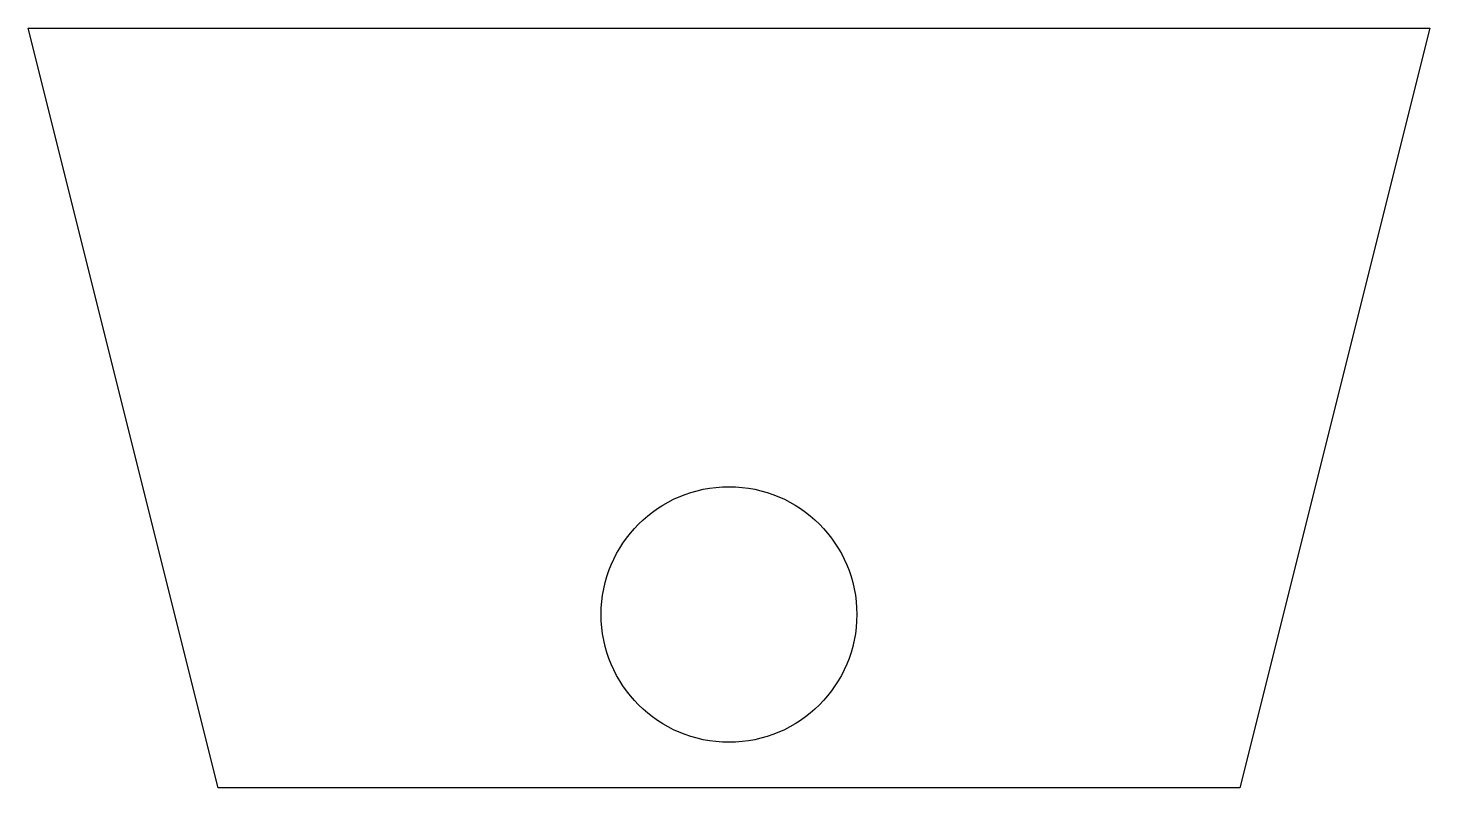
# Model space of a CAD drawing. Header units: millimetres. Extents: x 0 to 636, y -172 to 172.
import ezdxf

# ---------------------------------------------------------------- set-up
doc = ezdxf.new("R2010")
doc.units = ezdxf.units.MM
doc.header["$LTSCALE"] = 10
doc.layers.add('BOLTS', color=6, linetype='Continuous')
doc.layers.add('MEMBERS', color=5, linetype='Continuous')

msp = doc.modelspace()

# ---------------------------------------------------------------- linework, layer by layer
at = {"layer": 'BOLTS', "color": 4, "linetype": 'Continuous'}
msp.add_circle((318.04, -93.71), 58, dxfattribs=at)
at = {"layer": 'MEMBERS', "color": 3, "linetype": 'Continuous'}
for p, q in [((0, 172.41), (636.08, 172.42)), ((86.19, -172.42), (0, 172.41)), ((636.08, 172.42), (549.89, -172.41)), ((549.89, -172.41), (86.19, -172.42))]:
    msp.add_line(p, q, dxfattribs=at)

doc.saveas('drawing.dxf')
